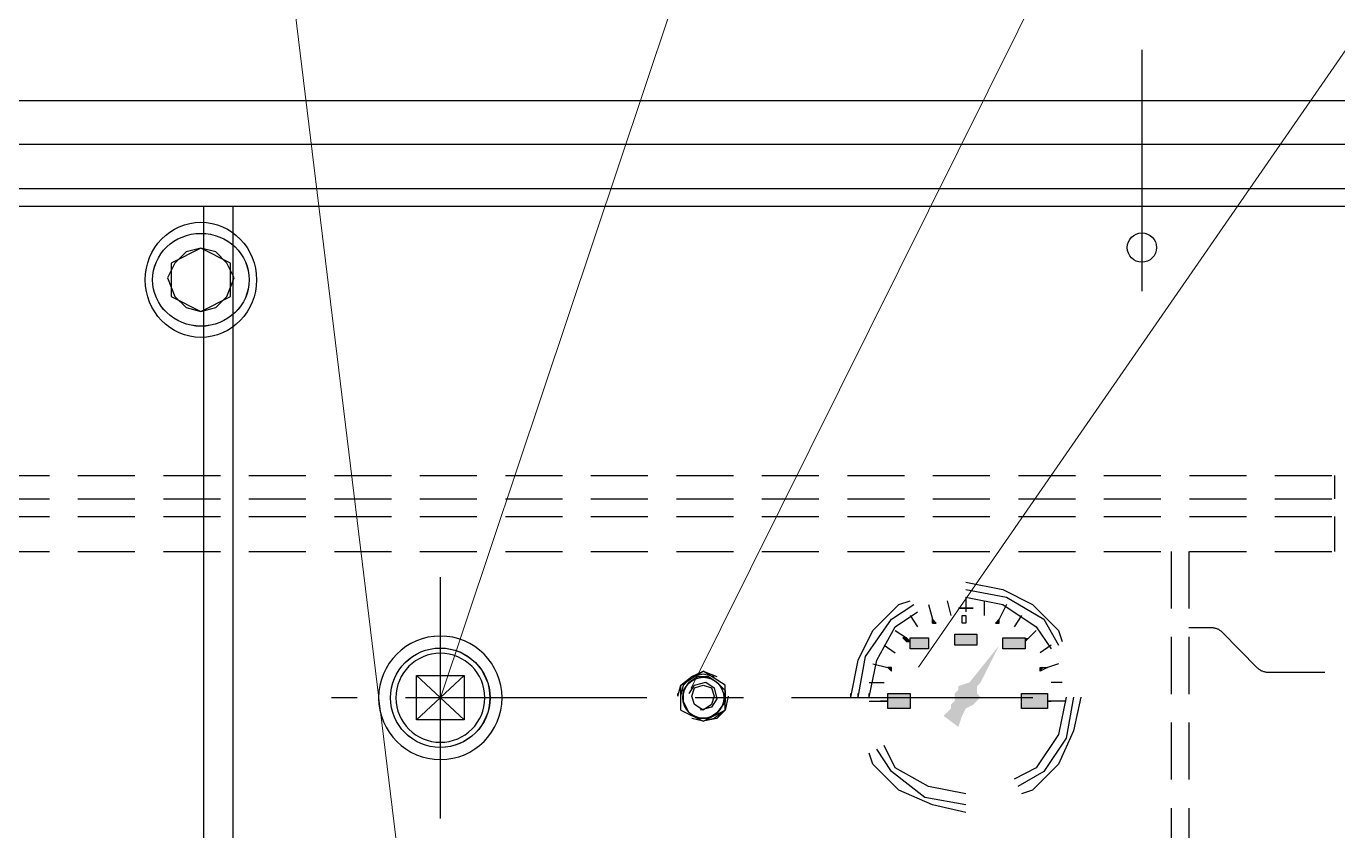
# Model space of a CAD drawing. Header units: millimetres. Extents: x 116956 to 138384, y -169944 to -162492.
# Drawn here: x 119022.3 to 119470.9, y -165586.9 to -165311.8 of the extents above; entities that cross this region are included whole.
import ezdxf

# ---------------------------------------------------------------- set-up
doc = ezdxf.new("R2010")
doc.units = ezdxf.units.MM
doc.header["$LTSCALE"] = 13
doc.linetypes.add('CENTERX2', pattern=[101.6, 63.5, -12.7, 12.7, -12.7])
doc.linetypes.add('DASHED', pattern=[0.75, 0.5, -0.25])
for name, color, linetype in [('1', 4, 'Continuous'), ('4虚线层', 6, 'DASHED'), ('粗实线', 4, 'Continuous')]:
    doc.layers.add(name, color=color, linetype=linetype)
doc.layers.add('标注、文本', color=3, linetype='Continuous', lineweight=25)
doc.layers.add('铁心', color=3, linetype='Continuous', lineweight=0)

# ---------------------------------------------------------------- blocks, each defined once
blk = doc.blocks.new('A$C611D0E0A')
at = {"layer": '粗实线', "lineweight": 30}
h = blk.add_hatch(color=256, dxfattribs=at)
h.dxf.hatch_style = 2
h.paths.add_polyline_path([(0.931, 2.201), (0.931, 2.159), (0.974, 2.159)])
h = blk.add_hatch(color=256, dxfattribs=at)
h.dxf.hatch_style = 2
h.paths.add_polyline_path([(1.693, 2.201), (1.651, 2.159), (1.693, 2.159)])
h = blk.add_hatch(color=256, dxfattribs=at)
h.dxf.hatch_style = 2
h.paths.add_polyline_path([(0.593, 1.99), (0.635, 1.99), (0.635, 1.947)])
h = blk.add_hatch(color=256, dxfattribs=at)
h.dxf.hatch_style = 2
h.paths.add_polyline_path([(0.635, 1.863), (0.889, 1.863), (0.889, 1.99), (0.635, 1.99)])
h = blk.add_hatch(color=256, dxfattribs=at)
h.dxf.hatch_style = 2
h.paths.add_polyline_path([(1.185, 1.905), (1.439, 1.905), (1.439, 2.032), (1.185, 2.032)])
h = blk.add_hatch(color=256, dxfattribs=at)
h.dxf.hatch_style = 2
h.paths.add_polyline_path([(1.736, 1.863), (1.947, 1.863), (1.947, 1.99), (1.736, 1.99)])
h = blk.add_hatch(color=256, dxfattribs=at)
h.dxf.hatch_style = 2
h.paths.add_polyline_path([(1.99, 1.99), (1.947, 1.947), (1.99, 1.947)])
h = blk.add_hatch(color=256, dxfattribs=at)
h.dxf.hatch_style = 2
h.paths.add_polyline_path([(1.99, 1.99), (2.032, 1.99), (1.99, 1.947)])
h = blk.add_hatch(color=256, dxfattribs=at)
h.dxf.hatch_style = 2
h.paths.add_polyline_path([(0.931, 1.905), (1.143, 1.482), (1.27, 1.482)])
h = blk.add_hatch(color=256, dxfattribs=at)
h.dxf.hatch_style = 2
h.paths.add_polyline_path([(0.423, 1.651), (0.466, 1.651), (0.466, 1.609)])
h = blk.add_hatch(color=256, dxfattribs=at)
h.dxf.hatch_style = 2
h.paths.add_polyline_path([(2.159, 1.651), (2.201, 1.651), (2.159, 1.609)])
h = blk.add_hatch(color=256, dxfattribs=at)
h.dxf.hatch_style = 2
h.paths.add_polyline_path([(0.381, 1.185), (0.677, 1.185), (0.677, 1.355), (0.381, 1.355)])
h = blk.add_hatch(color=256, dxfattribs=at)
h.dxf.hatch_style = 2
h.paths.add_polyline_path([(1.143, 1.482), (1.185, 1.439), (1.397, 1.439)])
h = blk.add_hatch(color=256, dxfattribs=at)
h.dxf.hatch_style = 2
h.paths.add_polyline_path([(1.143, 1.482), (1.27, 1.482), (1.397, 1.439)])
h = blk.add_hatch(color=256, dxfattribs=at)
h.dxf.hatch_style = 2
h.paths.add_polyline_path([(1.185, 1.355), (1.143, 1.312), (1.439, 1.312)])
h = blk.add_hatch(color=256, dxfattribs=at)
h.dxf.hatch_style = 2
h.paths.add_polyline_path([(1.185, 1.439), (1.185, 1.397), (1.397, 1.397)])
h = blk.add_hatch(color=256, dxfattribs=at)
h.dxf.hatch_style = 2
h.paths.add_polyline_path([(1.185, 1.439), (1.397, 1.439), (1.397, 1.397)])
h = blk.add_hatch(color=256, dxfattribs=at)
h.dxf.hatch_style = 2
h.paths.add_polyline_path([(1.185, 1.397), (1.185, 1.355), (1.439, 1.355)])
h = blk.add_hatch(color=256, dxfattribs=at)
h.dxf.hatch_style = 2
h.paths.add_polyline_path([(1.185, 1.397), (1.397, 1.397), (1.439, 1.355)])
h = blk.add_hatch(color=256, dxfattribs=at)
h.dxf.hatch_style = 2
h.paths.add_polyline_path([(1.185, 1.355), (1.439, 1.355), (1.439, 1.312)])
h = blk.add_hatch(color=256, dxfattribs=at)
h.dxf.hatch_style = 2
h.paths.add_polyline_path([(1.947, 1.185), (2.201, 1.185), (2.201, 1.355), (1.947, 1.355)])
h = blk.add_hatch(color=256, dxfattribs=at)
h.dxf.hatch_style = 2
h.paths.add_polyline_path([(1.143, 1.312), (1.185, 1.27), (1.439, 1.27)])
h = blk.add_hatch(color=256, dxfattribs=at)
h.dxf.hatch_style = 2
h.paths.add_polyline_path([(1.143, 1.312), (1.439, 1.312), (1.439, 1.27)])
h = blk.add_hatch(color=256, dxfattribs=at)
h.dxf.hatch_style = 2
h.paths.add_polyline_path([(1.185, 1.27), (1.228, 1.228), (1.482, 1.228)])
h = blk.add_hatch(color=256, dxfattribs=at)
h.dxf.hatch_style = 2
h.paths.add_polyline_path([(1.185, 1.27), (1.439, 1.27), (1.482, 1.228)])
h = blk.add_hatch(color=256, dxfattribs=at)
h.dxf.hatch_style = 2
h.paths.add_polyline_path([(1.228, 1.228), (1.312, 1.185), (1.482, 1.185)])
h = blk.add_hatch(color=256, dxfattribs=at)
h.dxf.hatch_style = 2
h.paths.add_polyline_path([(1.228, 1.228), (1.482, 1.228), (1.482, 1.185)])
h = blk.add_hatch(color=256, dxfattribs=at)
h.dxf.hatch_style = 2
h.paths.add_polyline_path([(1.312, 1.185), (1.355, 1.101), (1.566, 1.101)])
h = blk.add_hatch(color=256, dxfattribs=at)
h.dxf.hatch_style = 2
h.paths.add_polyline_path([(1.312, 1.185), (1.482, 1.185), (1.566, 1.101)])
h = blk.add_hatch(color=256, dxfattribs=at)
h.dxf.hatch_style = 2
h.paths.add_polyline_path([(1.355, 1.101), (1.566, 1.101), (1.397, 0.974)])
for points in [[(1.312, 2.625), (0.889, 2.54), (0.55, 2.371), (0.254, 2.074), (0.212, 1.947)], [(1.312, 2.54), (0.847, 2.455), (0.423, 2.201), (0.254, 1.905)], [(1.312, 2.455), (0.889, 2.371), (0.508, 2.117), (0.339, 1.863)], [(2.625, 1.312), (2.54, 1.736), (2.371, 2.074), (2.074, 2.371), (1.947, 2.413)], [(2.413, 1.312), (2.328, 1.736), (2.117, 2.117), (1.863, 2.286)], [(2.54, 1.312), (2.455, 1.778), (2.159, 2.201), (1.905, 2.371)], [(2.54, 1.312), (2.54, 1.355)], [(2.625, 1.312), (2.625, 1.355)], [(0, 1.312), (0.085, 0.931), (0.254, 0.55), (0.55, 0.254), (0.677, 0.212)], [(0.085, 1.312), (0.169, 0.847), (0.423, 0.466), (0.72, 0.296)], [(0.169, 1.312), (0.254, 0.889), (0.508, 0.508), (0.762, 0.381)], [(1.312, 0.212), (1.736, 0.296), (2.117, 0.508), (2.244, 0.762)], [(1.312, 0.085), (1.778, 0.169), (2.159, 0.466), (2.328, 0.72)], [(1.312, 0), (1.693, 0.085), (2.074, 0.254), (2.371, 0.55), (2.413, 0.677)]]:
    blk.add_lwpolyline(points, dxfattribs=at)
for points in [[(1.397, 2.328), (1.228, 2.328)], [(1.312, 2.244), (1.312, 2.201), (1.312, 2.159), (1.355, 2.159), (1.355, 2.201), (1.355, 2.244)], [(0.931, 2.201), (0.974, 2.159), (0.931, 2.159)], [(1.693, 2.201), (1.693, 2.159), (1.651, 2.159)], [(1.693, 2.201), (1.651, 2.159), (1.693, 2.159)], [(0.593, 1.99), (0.635, 1.947)], [(0.635, 1.863), (0.889, 1.863), (0.889, 1.99), (0.635, 1.99)], [(1.185, 1.905), (1.439, 1.905), (1.439, 2.032), (1.185, 2.032)], [(1.736, 1.863), (1.947, 1.863), (1.947, 1.99), (1.736, 1.99)], [(2.032, 1.99), (1.99, 1.947), (1.947, 1.947), (1.99, 1.99)], [(1.99, 1.99), (1.947, 1.947), (1.99, 1.947), (2.032, 1.99)], [(0.381, 1.651), (0.466, 1.609), (0.466, 1.651), (0.423, 1.651)], [(2.201, 1.651), (2.159, 1.609), (2.159, 1.651)], [(2.201, 1.651), (2.159, 1.609), (2.159, 1.651)], [(0.381, 1.185), (0.677, 1.185), (0.677, 1.355), (0.381, 1.355)], [(1.947, 1.185), (2.201, 1.185), (2.201, 1.355), (1.947, 1.355)], [(0.339, 1.27), (0.381, 1.27)], [(2.286, 1.27), (2.201, 1.27)], [(2.286, 1.27), (2.201, 1.27)]]:
    blk.add_lwpolyline(points, close=True, dxfattribs=at)
for points in [[(1.101, 2.413), (1.101, 2.413), (1.101, 2.244), (1.101, 2.244)], [(1.312, 2.455), (1.312, 2.455), (1.312, 2.286), (1.312, 2.286)], [(1.524, 2.413), (1.524, 2.413), (1.482, 2.244), (1.482, 2.244)], [(0.677, 2.244), (0.677, 2.244), (0.762, 2.117), (0.762, 2.117)], [(0.847, 2.371), (0.847, 2.371), (0.931, 2.201), (0.931, 2.201)], [(1.736, 2.371), (1.736, 2.371), (1.693, 2.201), (1.693, 2.201)], [(1.947, 2.244), (1.947, 2.244), (1.863, 2.117), (1.863, 2.117)], [(0.508, 2.074), (0.508, 2.074), (0.593, 1.99), (0.593, 1.99)], [(2.117, 2.074), (2.117, 2.074), (1.99, 1.99), (1.99, 1.99)], [(0.339, 1.905), (0.339, 1.905), (0.466, 1.82), (0.466, 1.82)], [(2.244, 1.905), (2.244, 1.905), (2.117, 1.82), (2.117, 1.82)], [(0.254, 1.693), (0.254, 1.693), (0.381, 1.651), (0.381, 1.651)], [(2.371, 1.693), (2.371, 1.693), (2.201, 1.651), (2.201, 1.651)], [(0.212, 1.482), (0.212, 1.482), (0.339, 1.482), (0.339, 1.482)], [(2.413, 1.482), (2.413, 1.482), (2.244, 1.482), (2.244, 1.482)], [(2.413, 1.312), (2.413, 1.312), (2.413, 1.355), (2.413, 1.355)], [(0.169, 1.27), (0.169, 1.27), (0.339, 1.27), (0.339, 1.27)], [(2.413, 1.27), (2.413, 1.27), (2.286, 1.27), (2.286, 1.27)]]:
    blk.add_open_spline(points, degree=3, dxfattribs=at)
blk = doc.blocks.new('A$C588303E3')
at = {"layer": '粗实线', "lineweight": 30}
for points in [[(0.63, 8.25), (5.71, 11.43)], [(11.43, 5.71), (10.79, 8.25), (8.25, 10.16), (5.71, 11.43), (2.54, 10.16)], [(10.79, 5.71), (10.16, 8.25), (8.25, 10.16), (5.71, 10.79), (3.17, 10.16)], [(10.79, 2.54), (10.79, 8.25), (5.71, 11.43)], [(8.89, 6.35), (7.62, 8.25), (5.08, 8.89), (3.17, 7.62), (2.54, 5.08), (3.81, 3.17), (6.35, 2.54)], [(10.79, 5.71), (10.79, 6.35)], [(0, 5.71), (0.63, 2.54), (2.54, 0.63), (5.71, 0), (8.25, 0.63)], [(0, 5.71), (0.63, 2.54), (3.17, 0.63), (5.71, 0), (8.25, 0.63)], [(10.79, 2.54), (5.71, 0), (0.63, 2.54)]]:
    blk.add_lwpolyline(points, dxfattribs=at)
for points in [[(8.89, 8.89), (6.98, 10.16), (4.44, 10.16), (2.54, 8.89), (0.63, 6.98), (0.63, 4.44), (2.54, 1.91), (4.44, 0.63), (6.98, 0.63), (8.89, 1.91), (10.16, 4.44), (10.16, 6.98)], [(8.25, 5.71), (7.62, 7.62), (5.71, 8.25), (3.81, 7.62), (3.17, 5.71), (3.81, 3.81), (5.71, 2.54), (7.62, 3.81)]]:
    blk.add_lwpolyline(points, close=True, dxfattribs=at)
for points in [[(0.63, 2.54), (0.63, 2.54), (0.63, 8.25), (0.63, 8.25)], [(11.43, 5.71), (11.43, 5.71), (11.43, 6.35), (11.43, 6.35)]]:
    blk.add_open_spline(points, degree=3, dxfattribs=at)
blk = doc.blocks.new('A$C74305C97')
at = {"layer": '粗实线', "lineweight": 30}
for p, q in [((0.506, 1.12), (1.141, 0.527)), ((0.506, 0.527), (1.141, 1.12))]:
    blk.add_line(p, q, dxfattribs=at)
for points in [[(1.141, 1.12), (0.506, 1.12), (0.506, 0.527)], [(1.141, 0.527), (1.141, 1.12)], [(0.506, 0.527), (1.141, 0.527)]]:
    blk.add_lwpolyline(points, dxfattribs=at)
for radius in [0.823, 0.593]:
    blk.add_circle((0.823, 0.823), radius, dxfattribs=at)
blk = doc.blocks.new('A$C3970166B')
at = {"layer": '标注、文本', "color": 4, "lineweight": 30}
for points in [[(20.32, 13.55), (18.63, 16.93), (16.09, 19.47), (12.7, 20.32), (9.31, 19.47), (6.77, 16.93), (5.08, 13.55), (6.77, 9.31), (9.31, 6.77), (12.7, 5.93), (16.09, 6.77), (18.63, 9.31)], [(19.47, 16.93), (12.7, 20.32), (5.93, 16.93), (5.93, 9.31), (12.7, 5.93), (19.47, 9.31)]]:
    blk.add_lwpolyline(points, close=True, dxfattribs=at)
for major_axis, ratio in [((0, 13.12), 0.967742), ((-11.01, 0), 0.961538)]:
    blk.add_ellipse((12.7, 13.12), major_axis=major_axis, ratio=ratio, start_param=0, end_param=6.283185, dxfattribs=at)

msp = doc.modelspace()

# ---------------------------------------------------------------- linework, layer by layer
at = {"layer": '1', "color": 1, "linetype": 'CENTERX2', "lineweight": -3, "ltscale": 0.1}
for p, q in [((119403.942, -165319.891), (119403.942, -165418.891)), ((119403.942, -165319.891), (119403.942, -165418.891)), ((119163.894, -165500.156), (119163.894, -165584.789)), ((119366.663, -165541.441), (119126.687, -165541.441))]:
    msp.add_line(p, q, dxfattribs=at)
at = {"layer": '4虚线层', "ltscale": 3}
for p, q in [((118337.942, -165465.409), (119469.942, -165465.409)), ((119469.942, -165473.409), (119469.942, -165465.409)), ((118337.942, -165473.409), (119469.942, -165473.409)), ((118337.942, -165479.409), (119469.942, -165479.409)), ((119469.942, -165491.409), (119469.942, -165479.409)), ((118337.942, -165491.409), (119469.942, -165491.409)), ((119413.942, -165491.409), (119413.942, -165847.011)), ((119419.942, -165491.409), (119419.942, -165853.011)), ((119427.854, -165517.552), (119419.942, -165517.552)), ((119443.416, -165531.183), (119431.41, -165519.037)), ((119446.972, -165532.668), (119471.942, -165532.668))]:
    msp.add_line(p, q, dxfattribs=at)
for centre, start, end in [((119427.854, -165522.552), 44.66809, 90), ((119446.972, -165527.668), 224.66809, 270)]:
    msp.add_arc(centre, 5, start, end, dxfattribs=at)
at = {"layer": '标注、文本'}
for p, q in [((119082.942, -165373.305), (119082.942, -166981.332)), ((119092.942, -165373.305), (119092.942, -166981.332))]:
    msp.add_line(p, q, dxfattribs=at)
at = {"layer": '标注、文本', "color": 4, "lineweight": 30}
for points in [[(119093.459, -165397.881), (119090.919, -165392.801), (119087.109, -165388.991), (119082.029, -165387.721), (119076.949, -165388.991), (119073.139, -165392.801), (119070.599, -165397.881), (119073.139, -165404.231), (119076.949, -165408.041), (119082.029, -165409.311), (119087.109, -165408.041), (119090.919, -165404.231)], [(119092.189, -165392.801), (119082.029, -165387.721), (119071.869, -165392.801), (119071.869, -165404.231), (119082.029, -165409.311), (119092.189, -165404.231)]]:
    msp.add_lwpolyline(points, close=True, dxfattribs=at)
for major_axis, ratio in [((0, 19.685), 0.967742), ((-16.51, 0), 0.961538)]:
    msp.add_ellipse((119082.029, -165398.516), major_axis=major_axis, ratio=ratio, start_param=0, end_param=6.283185, dxfattribs=at)
at = {"layer": '粗实线', "lineweight": 30}
for p, q in [((119683.942, -165337.305), (118123.942, -165337.305)), ((119683.942, -165352.305), (118123.942, -165352.305)), ((118123.942, -165367.305), (119683.942, -165367.305)), ((118123.942, -165373.305), (119683.942, -165373.305))]:
    msp.add_line(p, q, dxfattribs=at)
for centre, radius in [((119403.942, -165387.496), 5), ((119163.894, -165541.441), 17), ((119163.939, -165541.441), 17), ((119253.894, -165541.441), 7), ((119253.939, -165541.441), 7)]:
    msp.add_circle(centre, radius, dxfattribs=at)
at = {"layer": '铁心'}
for points in [[(119187.447, -165906.984), (119094.851, -165148.034), (119094.851, -165148.034)], [(119327.544, -165531.003), (119592.205, -165148.631), (119592.205, -165148.631)], [(119163.939, -165541.441), (119294.982, -165150.137), (119294.982, -165150.137)], [(119249.777, -165538.139), (119442.654, -165150.137), (119442.654, -165150.137)]]:
    msp.add_lwpolyline(points, dxfattribs=at)

# ---------------------------------------------------------------- block references
at = {"layer": '标注、文本'}
for name, p, xscale, yscale, zscale in [('A$C3970166B', (119062.979, -165418.201), 1.5, 1.5, 1.5), ('A$C611D0E0A', (119383.059, -165580.652), -30, 30, 30), ('A$C74305C97', (119185.058, -165562.56), -25.64999999999418, 25.64999999999418, 25.65), ('A$C588303E3', (119262.363, -165549.457), -1.5, 1.5, 1.5)]:
    msp.add_blockref(name, p, dxfattribs=dict(at, xscale=xscale, yscale=yscale, zscale=zscale))

doc.saveas('drawing.dxf')
